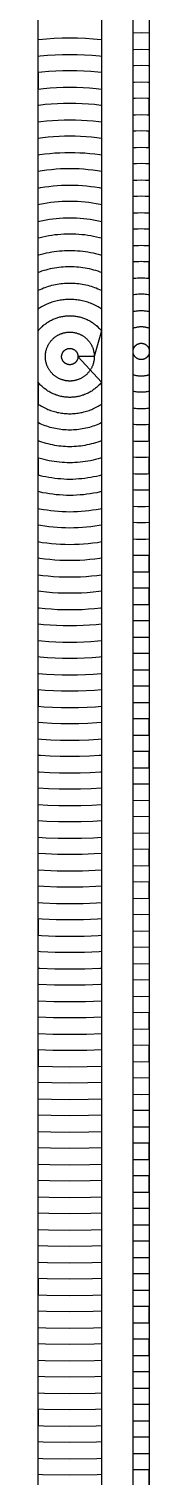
# Model space of a CAD drawing. Header units: metres. Extents: x 100 to 171, y -146 to -25.
# Drawn here: x 100.08 to 101.32, y -97.74 to -81.79 of the extents above; entities that cross this region are included whole.
import ezdxf

# ---------------------------------------------------------------- set-up
doc = ezdxf.new("R2010")
doc.units = ezdxf.units.M

msp = doc.modelspace()

# ---------------------------------------------------------------- linework, layer by layer
for points in [[(100.085, -145.421), (100.085, -25.379)], [(100.785, -25.393), (100.785, -25.396), (100.785, -25.4), (100.785, -145.4)], [(101.135, -145.225), (101.135, -25.575)], [(101.311, -26.394), (101.223, -26.393), (101.135, -26.394), (101.135, -26.214), (101.223, -26.213), (101.318, -26.215), (101.313, -26.25), (101.312, -26.253), (101.312, -26.257), (101.311, -26.26), (101.311, -26.264), (101.311, -26.267), (101.311, -26.271), (101.311, -26.275), (101.311, -144.525)], [(101.311, -81.835), (101.309, -81.834), (101.223, -81.833), (101.137, -81.834), (101.135, -81.835), (101.135, -81.654), (101.223, -81.653), (101.311, -81.654), (101.311, -81.474), (101.223, -81.473), (101.135, -81.474), (101.135, -81.294), (101.223, -81.293), (101.311, -81.294), (101.311, -81.114), (101.223, -81.113), (101.135, -81.114), (101.135, -80.934), (101.223, -80.933), (101.311, -80.934)], [(100.785, -81.908), (100.779, -81.907), (100.693, -81.9), (100.607, -81.894), (100.521, -81.891), (100.435, -81.89), (100.349, -81.891), (100.263, -81.894), (100.177, -81.9), (100.091, -81.907), (100.085, -81.908)], [(100.085, -82.089), (100.109, -82.086), (100.19, -82.079), (100.272, -82.074), (100.353, -82.071), (100.435, -82.07), (100.517, -82.071), (100.598, -82.074), (100.68, -82.079), (100.761, -82.086), (100.785, -82.089)], [(101.311, -82.195), (101.3, -82.194), (101.223, -82.193), (101.145, -82.194), (101.135, -82.195), (101.135, -82.015), (101.141, -82.014), (101.223, -82.013), (101.304, -82.014), (101.311, -82.015)], [(100.785, -82.27), (100.744, -82.265), (100.667, -82.259), (100.59, -82.254), (100.512, -82.251), (100.435, -82.25), (100.358, -82.251), (100.28, -82.254), (100.203, -82.259), (100.126, -82.265), (100.085, -82.27), (100.085, -82.451), (100.144, -82.444), (100.217, -82.438), (100.289, -82.434), (100.362, -82.431), (100.435, -82.43), (100.508, -82.431), (100.581, -82.434), (100.653, -82.438), (100.726, -82.444), (100.785, -82.451)], [(101.311, -83.275), (101.274, -83.274), (101.223, -83.273), (101.172, -83.274), (101.135, -83.275), (101.135, -83.095), (101.168, -83.094), (101.223, -83.093), (101.278, -83.094), (101.311, -83.095), (101.311, -82.915), (101.282, -82.914), (101.223, -82.913), (101.163, -82.914), (101.135, -82.915), (101.135, -82.735), (101.159, -82.734), (101.223, -82.733), (101.287, -82.734), (101.311, -82.735), (101.311, -82.555), (101.291, -82.554), (101.223, -82.553), (101.154, -82.554), (101.135, -82.555), (101.135, -82.375), (101.15, -82.374), (101.223, -82.373), (101.296, -82.374), (101.311, -82.375)], [(100.785, -82.632), (100.777, -82.631), (100.708, -82.623), (100.64, -82.618), (100.572, -82.613), (100.503, -82.611), (100.435, -82.61), (100.367, -82.611), (100.298, -82.613), (100.23, -82.618), (100.162, -82.623), (100.093, -82.631), (100.085, -82.632)], [(100.085, -82.814), (100.115, -82.81), (100.179, -82.803), (100.243, -82.797), (100.307, -82.793), (100.371, -82.791), (100.435, -82.79), (100.499, -82.791), (100.563, -82.793), (100.627, -82.797), (100.691, -82.803), (100.754, -82.81), (100.785, -82.814)], [(100.785, -82.995), (100.732, -82.988), (100.673, -82.982), (100.614, -82.977), (100.554, -82.973), (100.495, -82.971), (100.435, -82.97), (100.375, -82.971), (100.316, -82.973), (100.256, -82.977), (100.197, -82.982), (100.138, -82.988), (100.085, -82.995)], [(100.085, -83.178), (100.105, -83.174), (100.16, -83.167), (100.214, -83.161), (100.269, -83.156), (100.325, -83.153), (100.38, -83.151), (100.435, -83.15), (100.49, -83.151), (100.545, -83.153), (100.601, -83.156), (100.656, -83.161), (100.71, -83.167), (100.765, -83.174), (100.785, -83.178)], [(100.785, -83.36), (100.739, -83.352), (100.688, -83.346), (100.638, -83.34), (100.587, -83.336), (100.537, -83.332), (100.486, -83.331), (100.435, -83.33), (100.384, -83.331), (100.333, -83.332), (100.283, -83.336), (100.232, -83.34), (100.182, -83.346), (100.131, -83.352), (100.085, -83.36)], [(100.085, -83.543), (100.112, -83.538), (100.158, -83.53), (100.204, -83.524), (100.25, -83.519), (100.296, -83.515), (100.342, -83.512), (100.389, -83.511), (100.435, -83.51), (100.481, -83.511), (100.528, -83.512), (100.574, -83.515), (100.62, -83.519), (100.666, -83.524), (100.712, -83.53), (100.758, -83.538), (100.785, -83.543), (100.785, -83.726), (100.769, -83.723), (100.727, -83.715), (100.686, -83.709), (100.644, -83.703), (100.603, -83.698), (100.561, -83.695), (100.519, -83.692), (100.477, -83.691), (100.435, -83.69), (100.393, -83.691), (100.351, -83.692), (100.309, -83.695), (100.267, -83.698), (100.226, -83.703), (100.184, -83.709), (100.143, -83.715), (100.101, -83.723), (100.085, -83.726)], [(101.311, -83.636), (101.307, -83.635), (101.265, -83.634), (101.223, -83.633), (101.181, -83.634), (101.139, -83.635), (101.135, -83.636), (101.135, -83.456), (101.176, -83.454), (101.223, -83.453), (101.269, -83.454), (101.311, -83.456)], [(100.085, -83.911), (100.1, -83.907), (100.136, -83.899), (100.173, -83.893), (100.21, -83.887), (100.248, -83.882), (100.285, -83.877), (100.322, -83.874), (100.36, -83.872), (100.397, -83.87), (100.435, -83.87), (100.473, -83.87), (100.51, -83.872), (100.548, -83.874), (100.585, -83.877), (100.622, -83.882), (100.659, -83.887), (100.697, -83.893), (100.733, -83.899), (100.77, -83.907), (100.785, -83.911)], [(101.311, -83.996), (101.289, -83.995), (101.256, -83.994), (101.223, -83.993), (101.19, -83.994), (101.157, -83.995), (101.135, -83.996), (101.135, -83.816), (101.148, -83.815), (101.185, -83.814), (101.223, -83.813), (101.26, -83.814), (101.298, -83.815), (101.311, -83.816)], [(100.785, -84.096), (100.763, -84.09), (100.731, -84.083), (100.698, -84.076), (100.666, -84.07), (100.633, -84.065), (100.6, -84.06), (100.567, -84.057), (100.534, -84.054), (100.501, -84.052), (100.468, -84.05), (100.435, -84.05), (100.402, -84.05), (100.369, -84.052), (100.336, -84.054), (100.303, -84.057), (100.27, -84.06), (100.237, -84.065), (100.204, -84.07), (100.172, -84.076), (100.139, -84.083), (100.107, -84.09), (100.085, -84.096)], [(101.311, -84.72), (101.3, -84.718), (101.285, -84.716), (101.269, -84.715), (101.254, -84.714), (101.238, -84.714), (101.223, -84.713), (101.207, -84.714), (101.192, -84.714), (101.176, -84.715), (101.161, -84.716), (101.146, -84.718), (101.135, -84.72), (101.135, -84.538), (101.143, -84.537), (101.163, -84.536), (101.183, -84.534), (101.203, -84.534), (101.223, -84.533), (101.243, -84.534), (101.263, -84.534), (101.282, -84.536), (101.302, -84.537), (101.311, -84.538), (101.311, -84.357), (101.296, -84.356), (101.271, -84.355), (101.247, -84.354), (101.223, -84.353), (101.198, -84.354), (101.174, -84.355), (101.15, -84.356), (101.135, -84.357), (101.135, -84.177), (101.137, -84.177), (101.165, -84.175), (101.194, -84.174), (101.223, -84.173), (101.251, -84.174), (101.28, -84.175), (101.309, -84.177), (101.311, -84.177)], [(100.085, -84.284), (100.095, -84.28), (100.123, -84.272), (100.151, -84.265), (100.179, -84.258), (100.207, -84.252), (100.235, -84.247), (100.263, -84.243), (100.292, -84.239), (100.32, -84.236), (100.349, -84.233), (100.378, -84.231), (100.406, -84.23), (100.435, -84.23), (100.464, -84.23), (100.492, -84.231), (100.521, -84.233), (100.55, -84.236), (100.578, -84.239), (100.607, -84.243), (100.635, -84.247), (100.663, -84.252), (100.691, -84.258), (100.719, -84.265), (100.747, -84.272), (100.775, -84.28), (100.785, -84.284)], [(100.785, -84.474), (100.769, -84.468), (100.746, -84.46), (100.722, -84.453), (100.699, -84.446), (100.676, -84.44), (100.652, -84.434), (100.628, -84.429), (100.604, -84.425), (100.58, -84.421), (100.556, -84.417), (100.532, -84.415), (100.508, -84.413), (100.484, -84.411), (100.459, -84.41), (100.435, -84.41), (100.411, -84.41), (100.386, -84.411), (100.362, -84.413), (100.338, -84.415), (100.314, -84.417), (100.29, -84.421), (100.266, -84.425), (100.242, -84.429), (100.218, -84.434), (100.194, -84.44), (100.171, -84.446), (100.148, -84.453), (100.124, -84.46), (100.101, -84.468), (100.085, -84.474)], [(100.085, -84.67), (100.089, -84.668), (100.107, -84.659), (100.125, -84.652), (100.143, -84.644), (100.162, -84.637), (100.181, -84.631), (100.2, -84.625), (100.219, -84.619), (100.238, -84.614), (100.258, -84.61), (100.277, -84.606), (100.297, -84.602), (100.316, -84.599), (100.336, -84.596), (100.356, -84.594), (100.375, -84.592), (100.395, -84.591), (100.415, -84.59), (100.435, -84.59), (100.455, -84.59), (100.475, -84.591), (100.495, -84.592), (100.514, -84.594), (100.534, -84.596), (100.554, -84.599), (100.573, -84.602), (100.593, -84.606), (100.612, -84.61), (100.632, -84.614), (100.651, -84.619), (100.67, -84.625), (100.689, -84.631), (100.708, -84.637), (100.727, -84.644), (100.745, -84.652), (100.763, -84.659), (100.781, -84.668), (100.785, -84.67), (100.785, -84.876), (100.772, -84.868), (100.759, -84.86), (100.746, -84.852), (100.732, -84.844), (100.718, -84.837), (100.704, -84.83), (100.69, -84.824), (100.676, -84.818), (100.662, -84.812), (100.647, -84.807), (100.633, -84.802), (100.618, -84.797), (100.603, -84.793), (100.588, -84.789), (100.573, -84.785), (100.558, -84.782), (100.543, -84.779), (100.527, -84.777), (100.512, -84.775), (100.497, -84.773), (100.481, -84.772), (100.466, -84.771), (100.45, -84.77), (100.435, -84.77), (100.42, -84.77), (100.404, -84.771), (100.389, -84.772), (100.373, -84.773), (100.358, -84.775), (100.343, -84.777), (100.327, -84.779), (100.312, -84.782), (100.297, -84.785), (100.282, -84.789), (100.267, -84.793), (100.252, -84.797), (100.237, -84.802), (100.223, -84.807), (100.208, -84.812), (100.194, -84.818), (100.18, -84.824), (100.166, -84.83), (100.152, -84.837), (100.138, -84.844), (100.124, -84.852), (100.111, -84.86), (100.098, -84.868), (100.085, -84.876)], [(100.085, -85.117), (100.087, -85.115), (100.094, -85.106), (100.102, -85.098), (100.109, -85.09), (100.117, -85.082), (100.125, -85.074), (100.133, -85.067), (100.141, -85.059), (100.15, -85.052), (100.158, -85.045), (100.167, -85.039), (100.176, -85.032), (100.185, -85.026), (100.194, -85.02), (100.204, -85.014), (100.213, -85.008), (100.223, -85.003), (100.233, -84.998), (100.243, -84.993), (100.253, -84.989), (100.263, -84.984), (100.273, -84.98), (100.283, -84.976), (100.294, -84.973), (100.304, -84.969), (100.315, -84.966), (100.326, -84.963), (100.336, -84.961), (100.347, -84.959), (100.358, -84.957), (100.369, -84.955), (100.38, -84.953), (100.391, -84.952), (100.402, -84.951), (100.413, -84.951), (100.424, -84.95), (100.435, -84.95), (100.446, -84.95), (100.457, -84.951), (100.468, -84.951), (100.479, -84.952), (100.49, -84.953), (100.501, -84.955), (100.512, -84.957), (100.523, -84.959), (100.534, -84.961), (100.544, -84.963), (100.555, -84.966), (100.566, -84.969), (100.576, -84.973), (100.587, -84.976), (100.597, -84.98), (100.607, -84.984), (100.617, -84.989), (100.627, -84.993), (100.637, -84.998), (100.647, -85.003), (100.657, -85.008), (100.666, -85.014), (100.676, -85.02), (100.685, -85.026), (100.694, -85.032), (100.703, -85.039), (100.712, -85.045), (100.72, -85.052), (100.729, -85.059), (100.737, -85.067), (100.745, -85.074), (100.753, -85.082), (100.761, -85.09), (100.768, -85.098), (100.776, -85.106), (100.783, -85.115), (100.785, -85.117), (100.705, -85.4), (100.705, -85.407), (100.705, -85.413), (100.704, -85.42), (100.704, -85.426), (100.703, -85.433), (100.702, -85.44), (100.701, -85.446), (100.7, -85.453), (100.698, -85.459), (100.697, -85.466), (100.695, -85.472), (100.693, -85.478), (100.691, -85.485), (100.689, -85.491), (100.687, -85.497), (100.684, -85.503), (100.682, -85.509), (100.679, -85.515), (100.676, -85.521), (100.673, -85.527), (100.67, -85.533), (100.667, -85.539), (100.663, -85.544), (100.659, -85.55), (100.656, -85.555), (100.652, -85.561), (100.648, -85.566), (100.644, -85.571), (100.639, -85.576), (100.635, -85.581), (100.631, -85.586), (100.626, -85.591), (100.621, -85.596), (100.616, -85.6), (100.611, -85.604), (100.606, -85.609), (100.601, -85.613), (100.596, -85.617), (100.59, -85.621), (100.585, -85.624), (100.579, -85.628), (100.574, -85.632), (100.568, -85.635), (100.562, -85.638), (100.556, -85.641), (100.55, -85.644), (100.544, -85.647), (100.538, -85.649), (100.532, -85.652), (100.526, -85.654), (100.52, -85.656), (100.513, -85.658), (100.507, -85.66), (100.501, -85.662), (100.494, -85.663), (100.488, -85.665), (100.481, -85.666), (100.475, -85.667), (100.468, -85.668), (100.461, -85.669), (100.455, -85.669), (100.448, -85.67), (100.442, -85.67), (100.435, -85.67), (100.428, -85.67), (100.422, -85.67), (100.415, -85.669), (100.409, -85.669), (100.402, -85.668), (100.395, -85.667), (100.389, -85.666), (100.382, -85.665), (100.376, -85.663), (100.369, -85.662), (100.363, -85.66), (100.357, -85.658), (100.35, -85.656), (100.344, -85.654), (100.338, -85.652), (100.332, -85.649), (100.326, -85.647), (100.32, -85.644), (100.314, -85.641), (100.308, -85.638), (100.302, -85.635), (100.296, -85.632), (100.291, -85.628), (100.285, -85.624), (100.28, -85.621), (100.274, -85.617), (100.269, -85.613), (100.264, -85.609), (100.259, -85.604), (100.254, -85.6), (100.249, -85.596), (100.244, -85.591), (100.239, -85.586), (100.235, -85.581), (100.231, -85.576), (100.226, -85.571), (100.222, -85.566), (100.218, -85.561), (100.214, -85.555), (100.21, -85.55), (100.207, -85.544), (100.203, -85.539), (100.2, -85.533), (100.197, -85.527), (100.194, -85.521), (100.191, -85.515), (100.188, -85.509), (100.186, -85.503), (100.183, -85.497), (100.181, -85.491), (100.179, -85.485), (100.177, -85.478), (100.175, -85.472), (100.173, -85.466), (100.172, -85.459), (100.17, -85.453), (100.169, -85.446), (100.168, -85.44), (100.167, -85.433), (100.166, -85.426), (100.166, -85.42), (100.165, -85.413), (100.165, -85.407), (100.165, -85.4), (100.165, -85.393), (100.165, -85.387), (100.166, -85.38), (100.166, -85.374), (100.167, -85.367), (100.168, -85.36), (100.169, -85.354), (100.17, -85.347), (100.172, -85.341), (100.173, -85.334), (100.175, -85.328), (100.177, -85.322), (100.179, -85.315), (100.181, -85.309), (100.183, -85.303), (100.186, -85.297), (100.188, -85.291), (100.191, -85.285), (100.194, -85.279), (100.197, -85.273), (100.2, -85.267), (100.203, -85.261), (100.207, -85.256), (100.21, -85.25), (100.214, -85.245), (100.218, -85.239), (100.222, -85.234), (100.226, -85.229), (100.231, -85.224), (100.235, -85.219), (100.239, -85.214), (100.244, -85.209), (100.249, -85.204), (100.254, -85.2), (100.259, -85.196), (100.264, -85.191), (100.269, -85.187), (100.274, -85.183), (100.28, -85.179), (100.285, -85.176), (100.291, -85.172), (100.296, -85.168), (100.302, -85.165), (100.308, -85.162), (100.314, -85.159), (100.32, -85.156), (100.326, -85.153), (100.332, -85.151), (100.338, -85.148), (100.344, -85.146), (100.35, -85.144), (100.357, -85.142), (100.363, -85.14), (100.369, -85.138), (100.376, -85.137), (100.382, -85.135), (100.389, -85.134), (100.395, -85.133), (100.402, -85.132), (100.409, -85.131), (100.415, -85.131), (100.422, -85.13), (100.428, -85.13), (100.435, -85.13), (100.442, -85.13), (100.448, -85.13), (100.455, -85.131), (100.461, -85.131), (100.468, -85.132), (100.475, -85.133), (100.481, -85.134), (100.488, -85.135), (100.494, -85.137), (100.501, -85.138), (100.507, -85.14), (100.513, -85.142), (100.52, -85.144), (100.526, -85.146), (100.532, -85.148), (100.538, -85.151), (100.544, -85.153), (100.55, -85.156), (100.556, -85.159), (100.562, -85.162), (100.568, -85.165), (100.574, -85.168), (100.579, -85.172), (100.585, -85.176), (100.59, -85.179), (100.596, -85.183), (100.601, -85.187), (100.606, -85.191), (100.611, -85.196), (100.616, -85.2), (100.621, -85.204), (100.626, -85.209), (100.631, -85.214), (100.635, -85.219), (100.639, -85.224), (100.644, -85.229), (100.648, -85.234), (100.652, -85.239), (100.656, -85.245), (100.659, -85.25), (100.663, -85.256), (100.667, -85.261), (100.67, -85.267), (100.673, -85.273), (100.676, -85.279), (100.679, -85.285), (100.682, -85.291), (100.684, -85.297), (100.687, -85.303), (100.689, -85.309), (100.691, -85.315), (100.693, -85.322), (100.695, -85.328), (100.697, -85.334), (100.698, -85.341), (100.7, -85.347), (100.701, -85.354), (100.702, -85.36), (100.703, -85.367), (100.704, -85.374), (100.704, -85.38), (100.705, -85.387), (100.705, -85.393), (100.705, -85.4), (100.525, -85.4), (100.525, -85.402), (100.525, -85.404), (100.525, -85.407), (100.525, -85.409), (100.524, -85.411), (100.524, -85.413), (100.524, -85.415), (100.523, -85.418), (100.523, -85.42), (100.522, -85.422), (100.522, -85.424), (100.521, -85.426), (100.52, -85.428), (100.52, -85.43), (100.519, -85.432), (100.518, -85.434), (100.517, -85.436), (100.516, -85.438), (100.515, -85.44), (100.514, -85.442), (100.513, -85.444), (100.512, -85.446), (100.511, -85.448), (100.51, -85.45), (100.509, -85.452), (100.507, -85.454), (100.506, -85.455), (100.505, -85.457), (100.503, -85.459), (100.502, -85.46), (100.5, -85.462), (100.499, -85.464), (100.497, -85.465), (100.495, -85.467), (100.494, -85.468), (100.492, -85.47), (100.49, -85.471), (100.489, -85.472), (100.487, -85.474), (100.485, -85.475), (100.483, -85.476), (100.481, -85.477), (100.479, -85.478), (100.477, -85.479), (100.475, -85.48), (100.473, -85.481), (100.471, -85.482), (100.469, -85.483), (100.467, -85.484), (100.465, -85.485), (100.463, -85.485), (100.461, -85.486), (100.459, -85.487), (100.457, -85.487), (100.455, -85.488), (100.453, -85.488), (100.45, -85.489), (100.448, -85.489), (100.446, -85.489), (100.444, -85.49), (100.442, -85.49), (100.439, -85.49), (100.437, -85.49), (100.435, -85.49), (100.433, -85.49), (100.431, -85.49), (100.428, -85.49), (100.426, -85.49), (100.424, -85.489), (100.422, -85.489), (100.42, -85.489), (100.417, -85.488), (100.415, -85.488), (100.413, -85.487), (100.411, -85.487), (100.409, -85.486), (100.407, -85.485), (100.405, -85.485), (100.403, -85.484), (100.401, -85.483), (100.399, -85.482), (100.397, -85.481), (100.395, -85.48), (100.393, -85.479), (100.391, -85.478), (100.389, -85.477), (100.387, -85.476), (100.385, -85.475), (100.383, -85.474), (100.381, -85.472), (100.38, -85.471), (100.378, -85.47), (100.376, -85.468), (100.375, -85.467), (100.373, -85.465), (100.371, -85.464), (100.37, -85.462), (100.368, -85.46), (100.367, -85.459), (100.365, -85.457), (100.364, -85.455), (100.363, -85.454), (100.361, -85.452), (100.36, -85.45), (100.359, -85.448), (100.358, -85.446), (100.357, -85.444), (100.356, -85.442), (100.355, -85.44), (100.354, -85.438), (100.353, -85.436), (100.352, -85.434), (100.351, -85.432), (100.35, -85.43), (100.35, -85.428), (100.349, -85.426), (100.348, -85.424), (100.348, -85.422), (100.347, -85.42), (100.347, -85.418), (100.346, -85.415), (100.346, -85.413), (100.346, -85.411), (100.345, -85.409), (100.345, -85.407), (100.345, -85.404), (100.345, -85.402), (100.345, -85.4), (100.345, -85.398), (100.345, -85.396), (100.345, -85.393), (100.345, -85.391), (100.346, -85.389), (100.346, -85.387), (100.346, -85.385), (100.347, -85.382), (100.347, -85.38), (100.348, -85.378), (100.348, -85.376), (100.349, -85.374), (100.35, -85.372), (100.35, -85.37), (100.351, -85.368), (100.352, -85.366), (100.353, -85.364), (100.354, -85.362), (100.355, -85.36), (100.356, -85.358), (100.357, -85.356), (100.358, -85.354), (100.359, -85.352), (100.36, -85.35), (100.361, -85.348), (100.363, -85.346), (100.364, -85.345), (100.365, -85.343), (100.367, -85.341), (100.368, -85.34), (100.37, -85.338), (100.371, -85.336), (100.373, -85.335), (100.375, -85.333), (100.376, -85.332), (100.378, -85.33), (100.38, -85.329), (100.381, -85.328), (100.383, -85.326), (100.385, -85.325), (100.387, -85.324), (100.389, -85.323), (100.391, -85.322), (100.393, -85.321), (100.395, -85.32), (100.397, -85.319), (100.399, -85.318), (100.401, -85.317), (100.403, -85.316), (100.405, -85.315), (100.407, -85.315), (100.409, -85.314), (100.411, -85.313), (100.413, -85.313), (100.415, -85.312), (100.417, -85.312), (100.42, -85.311), (100.422, -85.311), (100.424, -85.311), (100.426, -85.31), (100.428, -85.31), (100.431, -85.31), (100.433, -85.31), (100.435, -85.31), (100.437, -85.31), (100.439, -85.31), (100.442, -85.31), (100.444, -85.31), (100.446, -85.311), (100.448, -85.311), (100.45, -85.311), (100.453, -85.312), (100.455, -85.312), (100.457, -85.313), (100.459, -85.313), (100.461, -85.314), (100.463, -85.315), (100.465, -85.315), (100.467, -85.316), (100.469, -85.317), (100.471, -85.318), (100.473, -85.319), (100.475, -85.32), (100.477, -85.321), (100.479, -85.322), (100.481, -85.323), (100.483, -85.324), (100.485, -85.325), (100.487, -85.326), (100.489, -85.328), (100.49, -85.329), (100.492, -85.33), (100.494, -85.332), (100.495, -85.333), (100.497, -85.335), (100.499, -85.336), (100.5, -85.338), (100.502, -85.34), (100.503, -85.341), (100.505, -85.343), (100.506, -85.345), (100.507, -85.346), (100.509, -85.348), (100.51, -85.35), (100.511, -85.352), (100.512, -85.354), (100.513, -85.356), (100.514, -85.358), (100.515, -85.36), (100.516, -85.362), (100.517, -85.364), (100.518, -85.366), (100.519, -85.368), (100.52, -85.37), (100.52, -85.372), (100.521, -85.374), (100.522, -85.376), (100.522, -85.378), (100.523, -85.38), (100.523, -85.382), (100.524, -85.385), (100.524, -85.387), (100.524, -85.389), (100.525, -85.391), (100.525, -85.393), (100.525, -85.396), (100.525, -85.398), (100.525, -85.4), (100.785, -85.683), (100.783, -85.685), (100.776, -85.694), (100.768, -85.702), (100.761, -85.71), (100.753, -85.718), (100.745, -85.726), (100.737, -85.733), (100.729, -85.741), (100.72, -85.748), (100.712, -85.755), (100.703, -85.761), (100.694, -85.768), (100.685, -85.774), (100.676, -85.78), (100.666, -85.786), (100.657, -85.792), (100.647, -85.797), (100.637, -85.802), (100.627, -85.807), (100.617, -85.811), (100.607, -85.816), (100.597, -85.82), (100.587, -85.824), (100.576, -85.827), (100.566, -85.831), (100.555, -85.834), (100.544, -85.837), (100.534, -85.839), (100.523, -85.841), (100.512, -85.843), (100.501, -85.845), (100.49, -85.847), (100.479, -85.848), (100.468, -85.849), (100.457, -85.849), (100.446, -85.85), (100.435, -85.85), (100.424, -85.85), (100.413, -85.849), (100.402, -85.849), (100.391, -85.848), (100.38, -85.847), (100.369, -85.845), (100.358, -85.843), (100.347, -85.841), (100.336, -85.839), (100.326, -85.837), (100.315, -85.834), (100.304, -85.831), (100.294, -85.827), (100.283, -85.824), (100.273, -85.82), (100.263, -85.816), (100.253, -85.811), (100.243, -85.807), (100.233, -85.802), (100.223, -85.797), (100.213, -85.792), (100.204, -85.786), (100.194, -85.78), (100.185, -85.774), (100.176, -85.768), (100.167, -85.761), (100.158, -85.755), (100.15, -85.748), (100.141, -85.741), (100.133, -85.733), (100.125, -85.726), (100.117, -85.718), (100.109, -85.71), (100.102, -85.702), (100.094, -85.694), (100.087, -85.685), (100.085, -85.683), (100.085, -85.924), (100.098, -85.932), (100.111, -85.94), (100.124, -85.948), (100.138, -85.956), (100.152, -85.963), (100.166, -85.97), (100.18, -85.976), (100.194, -85.982), (100.208, -85.988), (100.223, -85.993), (100.237, -85.998), (100.252, -86.003), (100.267, -86.007), (100.282, -86.011), (100.297, -86.015), (100.312, -86.018), (100.327, -86.021), (100.343, -86.023), (100.358, -86.025), (100.373, -86.027), (100.389, -86.028), (100.404, -86.029), (100.42, -86.03), (100.435, -86.03), (100.45, -86.03), (100.466, -86.029), (100.481, -86.028), (100.497, -86.027), (100.512, -86.025), (100.527, -86.023), (100.543, -86.021), (100.558, -86.018), (100.573, -86.015), (100.588, -86.011), (100.603, -86.007), (100.618, -86.003), (100.633, -85.998), (100.647, -85.993), (100.662, -85.988), (100.676, -85.982), (100.69, -85.976), (100.704, -85.97), (100.718, -85.963), (100.732, -85.956), (100.746, -85.948), (100.759, -85.94), (100.772, -85.932), (100.785, -85.924)], [(101.311, -85.088), (101.307, -85.087), (101.301, -85.085), (101.295, -85.083), (101.288, -85.082), (101.282, -85.08), (101.275, -85.079), (101.269, -85.077), (101.262, -85.076), (101.256, -85.075), (101.249, -85.075), (101.243, -85.074), (101.236, -85.074), (101.229, -85.073), (101.223, -85.073), (101.216, -85.073), (101.21, -85.074), (101.203, -85.074), (101.196, -85.075), (101.19, -85.075), (101.183, -85.076), (101.177, -85.077), (101.17, -85.079), (101.164, -85.08), (101.157, -85.082), (101.151, -85.083), (101.144, -85.085), (101.138, -85.087), (101.135, -85.088), (101.135, -84.902), (101.146, -84.9), (101.157, -84.898), (101.168, -84.897), (101.179, -84.896), (101.19, -84.895), (101.201, -84.894), (101.212, -84.894), (101.223, -84.893), (101.234, -84.894), (101.245, -84.894), (101.256, -84.895), (101.267, -84.896), (101.278, -84.897), (101.289, -84.898), (101.3, -84.9), (101.311, -84.902)], [(101.311, -85.363), (101.31, -85.365), (101.309, -85.367), (101.309, -85.37), (101.308, -85.372), (101.307, -85.374), (101.307, -85.376), (101.306, -85.378), (101.305, -85.38), (101.304, -85.382), (101.303, -85.384), (101.302, -85.386), (101.301, -85.388), (101.3, -85.39), (101.299, -85.392), (101.298, -85.393), (101.296, -85.395), (101.295, -85.397), (101.294, -85.399), (101.292, -85.401), (101.291, -85.402), (101.289, -85.404), (101.288, -85.405), (101.286, -85.407), (101.285, -85.409), (101.283, -85.41), (101.282, -85.412), (101.28, -85.413), (101.278, -85.414), (101.276, -85.416), (101.275, -85.417), (101.273, -85.418), (101.271, -85.419), (101.269, -85.421), (101.267, -85.422), (101.265, -85.423), (101.263, -85.424), (101.261, -85.425), (101.259, -85.426), (101.257, -85.427), (101.255, -85.427), (101.253, -85.428), (101.251, -85.429), (101.249, -85.43), (101.247, -85.43), (101.245, -85.431), (101.242, -85.431), (101.24, -85.432), (101.238, -85.432), (101.236, -85.432), (101.234, -85.433), (101.232, -85.433), (101.229, -85.433), (101.227, -85.433), (101.225, -85.433), (101.223, -85.433), (101.221, -85.433), (101.218, -85.433), (101.216, -85.433), (101.214, -85.433), (101.212, -85.433), (101.21, -85.432), (101.207, -85.432), (101.205, -85.432), (101.203, -85.431), (101.201, -85.431), (101.199, -85.43), (101.197, -85.43), (101.195, -85.429), (101.192, -85.428), (101.19, -85.427), (101.188, -85.427), (101.186, -85.426), (101.184, -85.425), (101.182, -85.424), (101.18, -85.423), (101.178, -85.422), (101.176, -85.421), (101.175, -85.419), (101.173, -85.418), (101.171, -85.417), (101.169, -85.416), (101.167, -85.414), (101.166, -85.413), (101.164, -85.412), (101.162, -85.41), (101.161, -85.409), (101.159, -85.407), (101.158, -85.405), (101.156, -85.404), (101.155, -85.402), (101.153, -85.401), (101.152, -85.399), (101.15, -85.397), (101.149, -85.395), (101.148, -85.393), (101.147, -85.392), (101.146, -85.39), (101.144, -85.388), (101.143, -85.386), (101.142, -85.384), (101.141, -85.382), (101.14, -85.38), (101.14, -85.378), (101.139, -85.376), (101.138, -85.374), (101.137, -85.372), (101.137, -85.37), (101.136, -85.367), (101.135, -85.365), (101.135, -85.363), (101.135, -85.323), (101.135, -85.322), (101.136, -85.319), (101.137, -85.317), (101.137, -85.315), (101.138, -85.313), (101.139, -85.311), (101.14, -85.309), (101.14, -85.307), (101.141, -85.305), (101.142, -85.303), (101.143, -85.301), (101.144, -85.299), (101.146, -85.297), (101.147, -85.295), (101.148, -85.293), (101.149, -85.292), (101.15, -85.29), (101.152, -85.288), (101.153, -85.286), (101.155, -85.285), (101.156, -85.283), (101.158, -85.281), (101.159, -85.28), (101.161, -85.278), (101.162, -85.277), (101.164, -85.275), (101.166, -85.274), (101.167, -85.272), (101.169, -85.271), (101.171, -85.27), (101.173, -85.269), (101.175, -85.267), (101.176, -85.266), (101.178, -85.265), (101.18, -85.264), (101.182, -85.263), (101.184, -85.262), (101.186, -85.261), (101.188, -85.26), (101.19, -85.259), (101.192, -85.259), (101.195, -85.258), (101.197, -85.257), (101.199, -85.257), (101.201, -85.256), (101.203, -85.256), (101.205, -85.255), (101.207, -85.255), (101.21, -85.254), (101.212, -85.254), (101.214, -85.254), (101.216, -85.254), (101.218, -85.254), (101.221, -85.253), (101.223, -85.253), (101.225, -85.253), (101.227, -85.254), (101.229, -85.254), (101.232, -85.254), (101.234, -85.254), (101.236, -85.254), (101.238, -85.255), (101.24, -85.255), (101.242, -85.256), (101.245, -85.256), (101.247, -85.257), (101.249, -85.257), (101.251, -85.258), (101.253, -85.259), (101.255, -85.259), (101.257, -85.26), (101.259, -85.261), (101.261, -85.262), (101.263, -85.263), (101.265, -85.264), (101.267, -85.265), (101.269, -85.266), (101.271, -85.267), (101.273, -85.269), (101.275, -85.27), (101.276, -85.271), (101.278, -85.272), (101.28, -85.274), (101.282, -85.275), (101.283, -85.277), (101.285, -85.278), (101.286, -85.28), (101.288, -85.281), (101.289, -85.283), (101.291, -85.285), (101.292, -85.286), (101.294, -85.288), (101.295, -85.29), (101.296, -85.292), (101.298, -85.293), (101.299, -85.295), (101.3, -85.297), (101.301, -85.299), (101.302, -85.301), (101.303, -85.303), (101.304, -85.305), (101.305, -85.307), (101.306, -85.309), (101.307, -85.311), (101.307, -85.313), (101.308, -85.315), (101.309, -85.317), (101.309, -85.319), (101.31, -85.322), (101.311, -85.323)], [(101.311, -85.785), (101.3, -85.787), (101.289, -85.789), (101.278, -85.79), (101.267, -85.791), (101.256, -85.792), (101.245, -85.793), (101.234, -85.793), (101.223, -85.793), (101.212, -85.793), (101.201, -85.793), (101.19, -85.792), (101.179, -85.791), (101.168, -85.79), (101.157, -85.789), (101.146, -85.787), (101.135, -85.785), (101.135, -85.599), (101.138, -85.6), (101.144, -85.602), (101.151, -85.604), (101.157, -85.605), (101.164, -85.607), (101.17, -85.608), (101.177, -85.609), (101.183, -85.61), (101.19, -85.611), (101.196, -85.612), (101.203, -85.613), (101.21, -85.613), (101.216, -85.613), (101.223, -85.613), (101.229, -85.613), (101.236, -85.613), (101.243, -85.613), (101.249, -85.612), (101.256, -85.611), (101.262, -85.61), (101.269, -85.609), (101.275, -85.608), (101.282, -85.607), (101.288, -85.605), (101.295, -85.604), (101.301, -85.602), (101.307, -85.6), (101.311, -85.599)], [(101.311, -86.871), (101.298, -86.872), (101.26, -86.873), (101.223, -86.873), (101.185, -86.873), (101.148, -86.872), (101.135, -86.871), (101.135, -86.69), (101.157, -86.692), (101.19, -86.693), (101.223, -86.693), (101.256, -86.693), (101.289, -86.692), (101.311, -86.69), (101.311, -86.51), (101.309, -86.51), (101.28, -86.512), (101.251, -86.513), (101.223, -86.513), (101.194, -86.513), (101.165, -86.512), (101.137, -86.51), (101.135, -86.51), (101.135, -86.329), (101.15, -86.331), (101.174, -86.332), (101.198, -86.333), (101.223, -86.333), (101.247, -86.333), (101.271, -86.332), (101.296, -86.331), (101.311, -86.329), (101.311, -86.149), (101.302, -86.15), (101.282, -86.151), (101.263, -86.152), (101.243, -86.153), (101.223, -86.153), (101.203, -86.153), (101.183, -86.152), (101.163, -86.151), (101.143, -86.15), (101.135, -86.149), (101.135, -85.967), (101.146, -85.969), (101.161, -85.97), (101.176, -85.972), (101.192, -85.973), (101.207, -85.973), (101.223, -85.973), (101.238, -85.973), (101.254, -85.973), (101.269, -85.972), (101.285, -85.97), (101.3, -85.969), (101.311, -85.967)], [(100.785, -86.13), (100.781, -86.132), (100.763, -86.141), (100.745, -86.148), (100.727, -86.156), (100.708, -86.163), (100.689, -86.169), (100.67, -86.175), (100.651, -86.181), (100.632, -86.186), (100.612, -86.19), (100.593, -86.194), (100.573, -86.198), (100.554, -86.201), (100.534, -86.204), (100.514, -86.206), (100.495, -86.208), (100.475, -86.209), (100.455, -86.21), (100.435, -86.21), (100.415, -86.21), (100.395, -86.209), (100.375, -86.208), (100.356, -86.206), (100.336, -86.204), (100.316, -86.201), (100.297, -86.198), (100.277, -86.194), (100.258, -86.19), (100.238, -86.186), (100.219, -86.181), (100.2, -86.175), (100.181, -86.169), (100.162, -86.163), (100.143, -86.156), (100.125, -86.148), (100.107, -86.141), (100.089, -86.132), (100.085, -86.13)], [(100.085, -86.326), (100.101, -86.332), (100.124, -86.34), (100.148, -86.347), (100.171, -86.354), (100.194, -86.36), (100.218, -86.366), (100.242, -86.371), (100.266, -86.375), (100.29, -86.379), (100.314, -86.383), (100.338, -86.385), (100.362, -86.387), (100.386, -86.389), (100.411, -86.39), (100.435, -86.39), (100.459, -86.39), (100.484, -86.389), (100.508, -86.387), (100.532, -86.385), (100.556, -86.383), (100.58, -86.379), (100.604, -86.375), (100.628, -86.371), (100.652, -86.366), (100.676, -86.36), (100.699, -86.354), (100.722, -86.347), (100.746, -86.34), (100.769, -86.332), (100.785, -86.326)], [(100.785, -86.516), (100.775, -86.52), (100.747, -86.528), (100.719, -86.535), (100.691, -86.542), (100.663, -86.548), (100.635, -86.553), (100.607, -86.557), (100.578, -86.561), (100.55, -86.564), (100.521, -86.567), (100.492, -86.569), (100.464, -86.57), (100.435, -86.57), (100.406, -86.57), (100.378, -86.569), (100.349, -86.567), (100.32, -86.564), (100.292, -86.561), (100.263, -86.557), (100.235, -86.553), (100.207, -86.548), (100.179, -86.542), (100.151, -86.535), (100.123, -86.528), (100.095, -86.52), (100.085, -86.516), (100.085, -86.704), (100.107, -86.71), (100.139, -86.717), (100.172, -86.724), (100.204, -86.73), (100.237, -86.735), (100.27, -86.74), (100.303, -86.743), (100.336, -86.746), (100.369, -86.748), (100.402, -86.75), (100.435, -86.75), (100.468, -86.75), (100.501, -86.748), (100.534, -86.746), (100.567, -86.743), (100.6, -86.74), (100.633, -86.735), (100.666, -86.73), (100.698, -86.724), (100.731, -86.717), (100.763, -86.71), (100.785, -86.704)], [(100.785, -86.889), (100.77, -86.893), (100.733, -86.901), (100.697, -86.907), (100.659, -86.913), (100.622, -86.918), (100.585, -86.923), (100.548, -86.926), (100.51, -86.928), (100.473, -86.93), (100.435, -86.93), (100.397, -86.93), (100.36, -86.928), (100.322, -86.926), (100.285, -86.923), (100.248, -86.918), (100.21, -86.913), (100.173, -86.907), (100.136, -86.901), (100.1, -86.893), (100.085, -86.889)], [(100.085, -87.074), (100.101, -87.077), (100.143, -87.085), (100.184, -87.091), (100.226, -87.097), (100.267, -87.102), (100.309, -87.105), (100.351, -87.108), (100.393, -87.109), (100.435, -87.11), (100.477, -87.109), (100.519, -87.108), (100.561, -87.105), (100.603, -87.102), (100.644, -87.097), (100.686, -87.091), (100.727, -87.085), (100.769, -87.077), (100.785, -87.074)], [(101.311, -87.231), (101.269, -87.233), (101.223, -87.233), (101.176, -87.233), (101.135, -87.231), (101.135, -87.051), (101.139, -87.051), (101.181, -87.053), (101.223, -87.053), (101.265, -87.053), (101.307, -87.051), (101.311, -87.051)], [(100.785, -87.257), (100.758, -87.262), (100.712, -87.27), (100.666, -87.276), (100.62, -87.281), (100.574, -87.285), (100.528, -87.288), (100.481, -87.289), (100.435, -87.29), (100.389, -87.289), (100.342, -87.288), (100.296, -87.285), (100.25, -87.281), (100.204, -87.276), (100.158, -87.27), (100.112, -87.262), (100.085, -87.257)], [(101.311, -88.312), (101.296, -88.313), (101.223, -88.313), (101.15, -88.313), (101.135, -88.312), (101.135, -88.132), (101.154, -88.133), (101.223, -88.133), (101.291, -88.133), (101.311, -88.132), (101.311, -87.952), (101.287, -87.953), (101.223, -87.953), (101.159, -87.953), (101.135, -87.952), (101.135, -87.772), (101.163, -87.773), (101.223, -87.773), (101.282, -87.773), (101.311, -87.772), (101.311, -87.592), (101.278, -87.593), (101.223, -87.593), (101.168, -87.593), (101.135, -87.592), (101.135, -87.411), (101.172, -87.413), (101.223, -87.413), (101.274, -87.413), (101.311, -87.411)], [(100.085, -87.44), (100.131, -87.448), (100.182, -87.454), (100.232, -87.46), (100.283, -87.464), (100.333, -87.468), (100.384, -87.469), (100.435, -87.47), (100.486, -87.469), (100.537, -87.468), (100.587, -87.464), (100.638, -87.46), (100.688, -87.454), (100.739, -87.448), (100.785, -87.44)], [(100.785, -87.622), (100.765, -87.626), (100.71, -87.633), (100.656, -87.639), (100.601, -87.644), (100.545, -87.647), (100.49, -87.649), (100.435, -87.65), (100.38, -87.649), (100.325, -87.647), (100.269, -87.644), (100.214, -87.639), (100.16, -87.633), (100.105, -87.626), (100.085, -87.622)], [(100.085, -87.805), (100.138, -87.812), (100.197, -87.818), (100.256, -87.823), (100.316, -87.827), (100.375, -87.829), (100.435, -87.83), (100.495, -87.829), (100.554, -87.827), (100.614, -87.823), (100.673, -87.818), (100.732, -87.812), (100.785, -87.805), (100.785, -87.986), (100.754, -87.99), (100.691, -87.997), (100.627, -88.003), (100.563, -88.007), (100.499, -88.009), (100.435, -88.01), (100.371, -88.009), (100.307, -88.007), (100.243, -88.003), (100.179, -87.997), (100.115, -87.99), (100.085, -87.986)], [(100.085, -88.168), (100.093, -88.169), (100.162, -88.177), (100.23, -88.182), (100.298, -88.187), (100.367, -88.189), (100.435, -88.19), (100.503, -88.189), (100.572, -88.187), (100.64, -88.182), (100.708, -88.177), (100.777, -88.169), (100.785, -88.168)], [(100.785, -88.349), (100.726, -88.356), (100.653, -88.362), (100.581, -88.366), (100.508, -88.369), (100.435, -88.37), (100.362, -88.369), (100.289, -88.366), (100.217, -88.362), (100.144, -88.356), (100.085, -88.349)], [(100.085, -88.53), (100.126, -88.535), (100.203, -88.541), (100.28, -88.546), (100.358, -88.549), (100.435, -88.55), (100.512, -88.549), (100.59, -88.546), (100.667, -88.541), (100.744, -88.535), (100.785, -88.53)], [(101.311, -88.672), (101.304, -88.672), (101.223, -88.673), (101.141, -88.672), (101.135, -88.672), (101.135, -88.492), (101.145, -88.492), (101.223, -88.493), (101.3, -88.492), (101.311, -88.492)], [(100.785, -88.711), (100.761, -88.714), (100.68, -88.721), (100.598, -88.726), (100.517, -88.729), (100.435, -88.73), (100.353, -88.729), (100.272, -88.726), (100.19, -88.721), (100.109, -88.714), (100.085, -88.711)], [(101.311, -89.032), (101.223, -89.033), (101.135, -89.032), (101.135, -88.852), (101.137, -88.852), (101.223, -88.853), (101.309, -88.852), (101.311, -88.852)], [(100.085, -88.892), (100.091, -88.893), (100.177, -88.9), (100.263, -88.906), (100.349, -88.909), (100.435, -88.91), (100.521, -88.909), (100.607, -88.906), (100.693, -88.9), (100.779, -88.893), (100.785, -88.892)], [(100.785, -89.073), (100.706, -89.08), (100.616, -89.086), (100.526, -89.089), (100.435, -89.09), (100.344, -89.089), (100.254, -89.086), (100.164, -89.08), (100.085, -89.073), (100.085, -89.254), (100.15, -89.26), (100.245, -89.265), (100.34, -89.269), (100.435, -89.27), (100.53, -89.269), (100.625, -89.265), (100.72, -89.26), (100.785, -89.254)], [(101.311, -90.112), (101.223, -90.113), (101.135, -90.112), (101.135, -89.932), (101.223, -89.933), (101.311, -89.932), (101.311, -89.752), (101.223, -89.753), (101.135, -89.752), (101.135, -89.572), (101.223, -89.573), (101.311, -89.572), (101.311, -89.392), (101.223, -89.393), (101.135, -89.392), (101.135, -89.212), (101.223, -89.213), (101.311, -89.212)], [(100.785, -89.435), (100.733, -89.439), (100.634, -89.445), (100.534, -89.449), (100.435, -89.45), (100.336, -89.449), (100.236, -89.445), (100.137, -89.439), (100.085, -89.435)], [(100.085, -89.615), (100.124, -89.619), (100.227, -89.625), (100.331, -89.629), (100.435, -89.63), (100.539, -89.629), (100.643, -89.625), (100.746, -89.619), (100.785, -89.615)], [(100.785, -89.796), (100.759, -89.798), (100.651, -89.805), (100.543, -89.809), (100.435, -89.81), (100.327, -89.809), (100.219, -89.805), (100.111, -89.798), (100.085, -89.796)], [(100.085, -89.977), (100.097, -89.978), (100.21, -89.984), (100.322, -89.989), (100.435, -89.99), (100.548, -89.989), (100.66, -89.984), (100.773, -89.978), (100.785, -89.977)], [(100.785, -90.157), (100.669, -90.164), (100.552, -90.169), (100.435, -90.17), (100.318, -90.169), (100.201, -90.164), (100.085, -90.157)], [(100.085, -90.337), (100.192, -90.344), (100.314, -90.349), (100.435, -90.35), (100.556, -90.349), (100.678, -90.344), (100.785, -90.337), (100.785, -90.518), (100.687, -90.524), (100.561, -90.528), (100.435, -90.53), (100.309, -90.528), (100.183, -90.524), (100.085, -90.518)], [(101.311, -90.472), (101.223, -90.473), (101.135, -90.472), (101.135, -90.292), (101.223, -90.293), (101.311, -90.292)], [(100.085, -90.698), (100.174, -90.704), (100.305, -90.708), (100.435, -90.71), (100.565, -90.708), (100.696, -90.704), (100.785, -90.698)], [(101.311, -91.552), (101.223, -91.553), (101.135, -91.552), (101.135, -91.372), (101.223, -91.373), (101.311, -91.372), (101.311, -91.192), (101.223, -91.193), (101.135, -91.192), (101.135, -91.012), (101.223, -91.013), (101.311, -91.012), (101.311, -90.832), (101.223, -90.833), (101.135, -90.832), (101.135, -90.652), (101.223, -90.653), (101.311, -90.652)], [(100.785, -90.878), (100.704, -90.883), (100.57, -90.888), (100.435, -90.89), (100.3, -90.888), (100.166, -90.883), (100.085, -90.878)], [(100.085, -91.059), (100.157, -91.063), (100.296, -91.068), (100.435, -91.07), (100.574, -91.068), (100.713, -91.063), (100.785, -91.059)], [(100.785, -91.239), (100.722, -91.243), (100.579, -91.248), (100.435, -91.25), (100.291, -91.248), (100.148, -91.243), (100.085, -91.239)], [(100.085, -91.419), (100.139, -91.423), (100.287, -91.428), (100.435, -91.43), (100.583, -91.428), (100.731, -91.423), (100.785, -91.419)], [(100.785, -91.6), (100.74, -91.603), (100.587, -91.608), (100.435, -91.61), (100.283, -91.608), (100.13, -91.603), (100.085, -91.6), (100.085, -91.78), (100.121, -91.782), (100.278, -91.788), (100.435, -91.79), (100.592, -91.788), (100.749, -91.782), (100.785, -91.78)], [(101.311, -91.912), (101.223, -91.913), (101.135, -91.912), (101.135, -91.732), (101.223, -91.733), (101.311, -91.732)], [(100.785, -91.96), (100.757, -91.962), (100.596, -91.968), (100.435, -91.97), (100.274, -91.968), (100.113, -91.962), (100.085, -91.96)], [(100.085, -92.141), (100.104, -92.142), (100.269, -92.148), (100.435, -92.15), (100.601, -92.148), (100.766, -92.142), (100.785, -92.141)], [(101.311, -92.272), (101.223, -92.273), (101.135, -92.272), (101.135, -92.092), (101.223, -92.093), (101.311, -92.092)], [(100.785, -92.321), (100.775, -92.322), (100.605, -92.328), (100.435, -92.33), (100.265, -92.328), (100.095, -92.322), (100.085, -92.321)], [(100.085, -92.501), (100.086, -92.501), (100.26, -92.508), (100.435, -92.51), (100.609, -92.508), (100.784, -92.501), (100.785, -92.501)], [(101.311, -93.352), (101.223, -93.353), (101.135, -93.352), (101.135, -93.172), (101.223, -93.173), (101.311, -93.172), (101.311, -92.992), (101.223, -92.993), (101.135, -92.992), (101.135, -92.812), (101.223, -92.813), (101.311, -92.812), (101.311, -92.632), (101.223, -92.633), (101.135, -92.632), (101.135, -92.452), (101.223, -92.453), (101.311, -92.452)], [(100.785, -92.682), (100.614, -92.688), (100.435, -92.69), (100.256, -92.688), (100.085, -92.682)], [(100.085, -92.862), (100.252, -92.868), (100.435, -92.87), (100.618, -92.868), (100.785, -92.862), (100.785, -93.042), (100.623, -93.048), (100.435, -93.05), (100.247, -93.048), (100.085, -93.042), (100.085, -93.222), (100.243, -93.228), (100.435, -93.23), (100.627, -93.228), (100.785, -93.222)], [(100.785, -93.402), (100.632, -93.408), (100.435, -93.41), (100.238, -93.408), (100.085, -93.402)], [(100.085, -93.582), (100.234, -93.588), (100.435, -93.59), (100.636, -93.588), (100.785, -93.582)], [(101.311, -93.712), (101.223, -93.713), (101.135, -93.712), (101.135, -93.532), (101.223, -93.533), (101.311, -93.532)], [(100.785, -93.762), (100.64, -93.767), (100.435, -93.77), (100.23, -93.767), (100.085, -93.762)], [(100.085, -93.942), (100.225, -93.947), (100.435, -93.95), (100.645, -93.947), (100.785, -93.942)], [(101.311, -94.792), (101.223, -94.793), (101.135, -94.792), (101.135, -94.612), (101.223, -94.613), (101.311, -94.612), (101.311, -94.432), (101.223, -94.433), (101.135, -94.432), (101.135, -94.252), (101.223, -94.253), (101.311, -94.252), (101.311, -94.072), (101.223, -94.073), (101.135, -94.072), (101.135, -93.892), (101.223, -93.893), (101.311, -93.892)], [(100.785, -94.122), (100.649, -94.127), (100.435, -94.13), (100.221, -94.127), (100.085, -94.122)], [(100.085, -94.302), (100.216, -94.307), (100.435, -94.31), (100.654, -94.307), (100.785, -94.302), (100.785, -94.483), (100.658, -94.487), (100.435, -94.49), (100.212, -94.487), (100.085, -94.483)], [(100.085, -94.663), (100.207, -94.667), (100.435, -94.67), (100.662, -94.667), (100.785, -94.663)], [(100.785, -94.843), (100.667, -94.847), (100.435, -94.85), (100.203, -94.847), (100.085, -94.843)], [(100.085, -95.023), (100.199, -95.027), (100.435, -95.03), (100.671, -95.027), (100.785, -95.023)], [(101.311, -95.152), (101.223, -95.153), (101.135, -95.152), (101.135, -94.972), (101.223, -94.973), (101.311, -94.972)], [(100.785, -95.203), (100.676, -95.207), (100.435, -95.21), (100.194, -95.207), (100.085, -95.203)], [(100.085, -95.383), (100.19, -95.387), (100.435, -95.39), (100.68, -95.387), (100.785, -95.383)], [(101.311, -95.512), (101.223, -95.513), (101.135, -95.512), (101.135, -95.332), (101.223, -95.333), (101.311, -95.332)], [(100.785, -95.563), (100.685, -95.567), (100.435, -95.57), (100.185, -95.567), (100.085, -95.563), (100.085, -95.743), (100.181, -95.747), (100.435, -95.75), (100.689, -95.747), (100.785, -95.743)], [(101.311, -96.592), (101.223, -96.593), (101.135, -96.592), (101.135, -96.412), (101.223, -96.413), (101.311, -96.412), (101.311, -96.232), (101.223, -96.233), (101.135, -96.232), (101.135, -96.052), (101.223, -96.053), (101.311, -96.052), (101.311, -95.872), (101.223, -95.873), (101.135, -95.872), (101.135, -95.692), (101.223, -95.693), (101.311, -95.692)], [(100.785, -95.923), (100.693, -95.927), (100.435, -95.93), (100.177, -95.927), (100.085, -95.923)], [(100.085, -96.104), (100.172, -96.107), (100.435, -96.11), (100.698, -96.107), (100.785, -96.104)], [(100.785, -96.284), (100.702, -96.287), (100.435, -96.29), (100.168, -96.287), (100.085, -96.284)], [(100.085, -96.464), (100.163, -96.467), (100.435, -96.47), (100.707, -96.467), (100.785, -96.464)], [(100.785, -96.644), (100.711, -96.647), (100.435, -96.65), (100.159, -96.647), (100.085, -96.644)], [(100.085, -96.824), (100.154, -96.827), (100.435, -96.83), (100.715, -96.827), (100.785, -96.824), (100.785, -97.004), (100.72, -97.007), (100.435, -97.01), (100.15, -97.007), (100.085, -97.004), (100.085, -97.184), (100.146, -97.186), (100.435, -97.19), (100.724, -97.186), (100.785, -97.184)], [(101.311, -96.952), (101.223, -96.953), (101.135, -96.952), (101.135, -96.772), (101.223, -96.773), (101.311, -96.772)], [(101.311, -97.312), (101.223, -97.313), (101.135, -97.312), (101.135, -97.132), (101.223, -97.133), (101.311, -97.132)], [(100.785, -97.364), (100.729, -97.366), (100.435, -97.37), (100.141, -97.366), (100.085, -97.364)], [(100.085, -97.544), (100.137, -97.546), (100.435, -97.55), (100.733, -97.546), (100.785, -97.544)], [(101.311, -98.032), (101.223, -98.033), (101.135, -98.032), (101.135, -97.852), (101.223, -97.853), (101.311, -97.852), (101.311, -97.672), (101.223, -97.673), (101.135, -97.672), (101.135, -97.492), (101.223, -97.493), (101.311, -97.492)], [(100.785, -97.725), (100.738, -97.726), (100.435, -97.73), (100.132, -97.726), (100.085, -97.725)]]:
    msp.add_lwpolyline(points)

doc.saveas('drawing.dxf')
